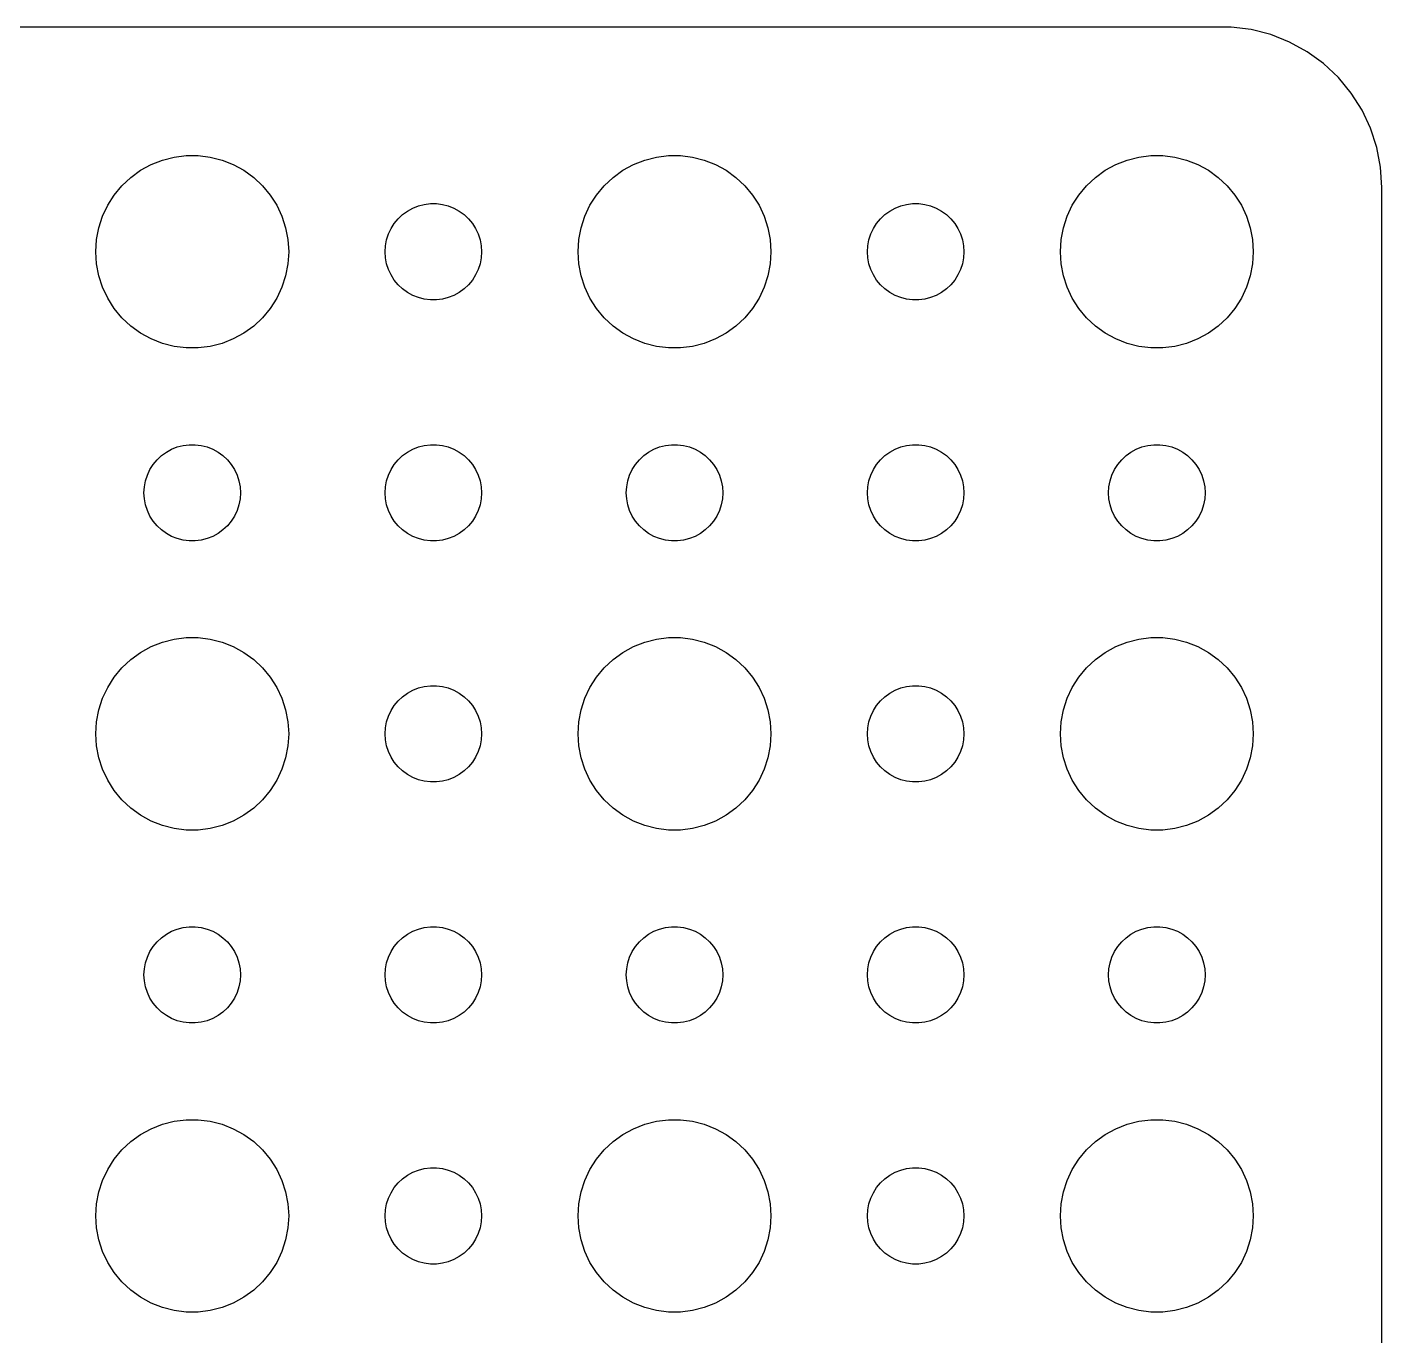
# Model space of a CAD drawing. Header units: metres. Extents: x -172 to 172, y -37 to 37.
# Drawn here: x 129.87 to 172, y -3.73 to 36.99 of the extents above; entities that cross this region are included whole.
import ezdxf

# ---------------------------------------------------------------- set-up
doc = ezdxf.new("R2010")
doc.units = ezdxf.units.M

msp = doc.modelspace()

# ---------------------------------------------------------------- linework, layer by layer
for p, q in [((167.314, 36.9901), (-167.314, 36.9901)), ((167.937, 36.9114), (167.314, 36.9901)), ((168.545, 36.7553), (167.937, 36.9114)), ((169.129, 36.5241), (168.545, 36.7553)), ((169.679, 36.2216), (169.129, 36.5241)), ((170.187, 35.8526), (169.679, 36.2216)), ((170.645, 35.4227), (170.187, 35.8526)), ((171.045, 34.9389), (170.645, 35.4227)), ((171.382, 34.4088), (171.045, 34.9389)), ((171.649, 33.8406), (171.382, 34.4088)), ((171.843, 33.2434), (171.649, 33.8406)), ((134.073, 32.8532), (134.438, 32.9469)), ((134.438, 32.9469), (134.812, 32.9941)), ((134.812, 32.9941), (135.188, 32.9941)), ((135.188, 32.9941), (135.562, 32.9469)), ((135.562, 32.9469), (135.927, 32.8532)), ((149.073, 32.8532), (149.438, 32.9469)), ((149.438, 32.9469), (149.812, 32.9941)), ((149.812, 32.9941), (150.188, 32.9941)), ((150.188, 32.9941), (150.562, 32.9469)), ((150.562, 32.9469), (150.927, 32.8532)), ((164.073, 32.8532), (164.438, 32.9469)), ((164.438, 32.9469), (164.812, 32.9941)), ((164.812, 32.9941), (165.188, 32.9941)), ((165.188, 32.9941), (165.562, 32.9469)), ((165.562, 32.9469), (165.927, 32.8532)), ((171.961, 32.6267), (171.843, 33.2434)), ((133.088, 32.3115), (133.393, 32.533)), ((133.393, 32.533), (133.723, 32.7145)), ((133.723, 32.7145), (134.073, 32.8532)), ((135.927, 32.8532), (136.277, 32.7145)), ((136.277, 32.7145), (136.607, 32.533)), ((136.607, 32.533), (136.912, 32.3115)), ((148.088, 32.3115), (148.393, 32.533)), ((148.393, 32.533), (148.723, 32.7145)), ((148.723, 32.7145), (149.073, 32.8532)), ((150.927, 32.8532), (151.277, 32.7145)), ((151.277, 32.7145), (151.607, 32.533)), ((151.607, 32.533), (151.912, 32.3115)), ((163.088, 32.3115), (163.393, 32.533)), ((163.393, 32.533), (163.723, 32.7145)), ((163.723, 32.7145), (164.073, 32.8532)), ((165.927, 32.8532), (166.277, 32.7145)), ((166.277, 32.7145), (166.607, 32.533)), ((166.607, 32.533), (166.912, 32.3115)), ((172, 32), (171.961, 32.6267)), ((132.573, 31.7634), (132.813, 32.0536)), ((132.813, 32.0536), (133.088, 32.3115)), ((136.912, 32.3115), (137.187, 32.0536)), ((137.187, 32.0536), (137.427, 31.7634)), ((147.573, 31.7634), (147.813, 32.0536)), ((147.813, 32.0536), (148.088, 32.3115)), ((151.912, 32.3115), (152.187, 32.0536)), ((152.187, 32.0536), (152.427, 31.7634)), ((162.573, 31.7634), (162.813, 32.0536)), ((162.813, 32.0536), (163.088, 32.3115)), ((166.912, 32.3115), (167.187, 32.0536)), ((167.187, 32.0536), (167.427, 31.7634)), ((132.371, 31.4453), (132.573, 31.7634)), ((137.427, 31.7634), (137.629, 31.4453)), ((147.371, 31.4453), (147.573, 31.7634)), ((152.427, 31.7634), (152.629, 31.4453)), ((162.371, 31.4453), (162.573, 31.7634)), ((167.427, 31.7634), (167.629, 31.4453)), ((172, -32), (172, 32)), ((132.211, 31.1044), (132.371, 31.4453)), ((137.629, 31.4453), (137.789, 31.1044)), ((141.544, 31.1558), (141.696, 31.2665)), ((141.696, 31.2665), (141.861, 31.3572)), ((141.861, 31.3572), (142.036, 31.4266)), ((142.036, 31.4266), (142.219, 31.4734)), ((142.219, 31.4734), (142.406, 31.497)), ((142.406, 31.497), (142.594, 31.497)), ((142.594, 31.497), (142.781, 31.4734)), ((142.781, 31.4734), (142.964, 31.4266)), ((142.964, 31.4266), (143.139, 31.3572)), ((143.139, 31.3572), (143.304, 31.2665)), ((143.304, 31.2665), (143.456, 31.1558)), ((147.211, 31.1044), (147.371, 31.4453)), ((152.629, 31.4453), (152.789, 31.1044)), ((156.544, 31.1558), (156.696, 31.2665)), ((156.696, 31.2665), (156.861, 31.3572)), ((156.861, 31.3572), (157.036, 31.4266)), ((157.036, 31.4266), (157.219, 31.4734)), ((157.219, 31.4734), (157.406, 31.497)), ((157.406, 31.497), (157.594, 31.497)), ((157.594, 31.497), (157.781, 31.4734)), ((157.781, 31.4734), (157.964, 31.4266)), ((157.964, 31.4266), (158.139, 31.3572)), ((158.139, 31.3572), (158.304, 31.2665)), ((158.304, 31.2665), (158.456, 31.1558)), ((162.211, 31.1044), (162.371, 31.4453)), ((167.629, 31.4453), (167.789, 31.1044)), ((132.094, 30.7461), (132.211, 31.1044)), ((137.789, 31.1044), (137.906, 30.7461)), ((141.186, 30.7226), (141.286, 30.8817)), ((141.286, 30.8817), (141.407, 31.0268)), ((141.407, 31.0268), (141.544, 31.1558)), ((143.456, 31.1558), (143.593, 31.0268)), ((143.593, 31.0268), (143.714, 30.8817)), ((143.714, 30.8817), (143.814, 30.7226)), ((147.094, 30.7461), (147.211, 31.1044)), ((152.789, 31.1044), (152.906, 30.7461)), ((156.186, 30.7226), (156.286, 30.8817)), ((156.286, 30.8817), (156.407, 31.0268)), ((156.407, 31.0268), (156.544, 31.1558)), ((158.456, 31.1558), (158.593, 31.0268)), ((158.593, 31.0268), (158.714, 30.8817)), ((158.714, 30.8817), (158.814, 30.7226)), ((162.094, 30.7461), (162.211, 31.1044)), ((167.789, 31.1044), (167.906, 30.7461)), ((132, 30), (132.024, 30.376)), ((132.024, 30.376), (132.094, 30.7461)), ((137.906, 30.7461), (137.976, 30.376)), ((137.976, 30.376), (138, 30)), ((141.012, 30.188), (141.047, 30.373)), ((141.047, 30.373), (141.105, 30.5522)), ((141.105, 30.5522), (141.186, 30.7226)), ((143.814, 30.7226), (143.895, 30.5522)), ((143.895, 30.5522), (143.953, 30.373)), ((143.953, 30.373), (143.988, 30.188)), ((147, 30), (147.024, 30.376)), ((147.024, 30.376), (147.094, 30.7461)), ((152.906, 30.7461), (152.976, 30.376)), ((152.976, 30.376), (153, 30)), ((156.012, 30.188), (156.047, 30.373)), ((156.047, 30.373), (156.105, 30.5522)), ((156.105, 30.5522), (156.186, 30.7226)), ((158.814, 30.7226), (158.895, 30.5522)), ((158.895, 30.5522), (158.953, 30.373)), ((158.953, 30.373), (158.988, 30.188)), ((162, 30), (162.024, 30.376)), ((162.024, 30.376), (162.094, 30.7461)), ((167.906, 30.7461), (167.976, 30.376)), ((167.976, 30.376), (168, 30)), ((132.024, 29.624), (132, 30)), ((138, 30), (137.976, 29.624)), ((141, 30), (141.012, 30.188)), ((141.012, 29.812), (141, 30)), ((143.988, 30.188), (144, 30)), ((144, 30), (143.988, 29.812)), ((147.024, 29.624), (147, 30)), ((153, 30), (152.976, 29.624)), ((156, 30), (156.012, 30.188)), ((156.012, 29.812), (156, 30)), ((158.988, 30.188), (159, 30)), ((159, 30), (158.988, 29.812)), ((162.024, 29.624), (162, 30)), ((168, 30), (167.976, 29.624)), ((132.094, 29.2539), (132.024, 29.624)), ((137.976, 29.624), (137.906, 29.2539)), ((141.047, 29.627), (141.012, 29.812)), ((141.105, 29.4478), (141.047, 29.627)), ((143.953, 29.627), (143.895, 29.4478)), ((143.988, 29.812), (143.953, 29.627)), ((147.094, 29.2539), (147.024, 29.624)), ((152.976, 29.624), (152.906, 29.2539)), ((156.047, 29.627), (156.012, 29.812)), ((156.105, 29.4478), (156.047, 29.627)), ((158.953, 29.627), (158.895, 29.4478)), ((158.988, 29.812), (158.953, 29.627)), ((162.094, 29.2539), (162.024, 29.624)), ((167.976, 29.624), (167.906, 29.2539)), ((132.211, 28.8956), (132.094, 29.2539)), ((137.906, 29.2539), (137.789, 28.8956)), ((141.186, 29.2774), (141.105, 29.4478)), ((141.286, 29.1183), (141.186, 29.2774)), ((141.407, 28.9732), (141.286, 29.1183)), ((143.714, 29.1183), (143.593, 28.9732)), ((143.814, 29.2774), (143.714, 29.1183)), ((143.895, 29.4478), (143.814, 29.2774)), ((147.211, 28.8956), (147.094, 29.2539)), ((152.906, 29.2539), (152.789, 28.8956)), ((156.186, 29.2774), (156.105, 29.4478)), ((156.286, 29.1183), (156.186, 29.2774)), ((156.407, 28.9732), (156.286, 29.1183)), ((158.714, 29.1183), (158.593, 28.9732)), ((158.814, 29.2774), (158.714, 29.1183)), ((158.895, 29.4478), (158.814, 29.2774)), ((162.211, 28.8956), (162.094, 29.2539)), ((167.906, 29.2539), (167.789, 28.8956)), ((132.371, 28.5547), (132.211, 28.8956)), ((137.789, 28.8956), (137.629, 28.5547)), ((141.544, 28.8442), (141.407, 28.9732)), ((141.696, 28.7335), (141.544, 28.8442)), ((141.861, 28.6427), (141.696, 28.7335)), ((143.304, 28.7335), (143.139, 28.6427)), ((143.456, 28.8442), (143.304, 28.7335)), ((143.593, 28.9732), (143.456, 28.8442)), ((147.371, 28.5547), (147.211, 28.8956)), ((152.789, 28.8956), (152.629, 28.5547)), ((156.544, 28.8442), (156.407, 28.9732)), ((156.696, 28.7335), (156.544, 28.8442)), ((156.861, 28.6427), (156.696, 28.7335)), ((158.304, 28.7335), (158.139, 28.6427)), ((158.456, 28.8442), (158.304, 28.7335)), ((158.593, 28.9732), (158.456, 28.8442)), ((162.371, 28.5547), (162.211, 28.8956)), ((167.789, 28.8956), (167.629, 28.5547)), ((132.573, 28.2366), (132.371, 28.5547)), ((132.813, 27.9464), (132.573, 28.2366)), ((137.427, 28.2366), (137.187, 27.9464)), ((137.629, 28.5547), (137.427, 28.2366)), ((142.036, 28.5734), (141.861, 28.6427)), ((142.219, 28.5266), (142.036, 28.5734)), ((142.406, 28.503), (142.219, 28.5266)), ((142.594, 28.503), (142.406, 28.503)), ((142.781, 28.5266), (142.594, 28.503)), ((142.964, 28.5734), (142.781, 28.5266)), ((143.139, 28.6427), (142.964, 28.5734)), ((147.573, 28.2366), (147.371, 28.5547)), ((147.813, 27.9464), (147.573, 28.2366)), ((152.427, 28.2366), (152.187, 27.9464)), ((152.629, 28.5547), (152.427, 28.2366)), ((157.036, 28.5734), (156.861, 28.6427)), ((157.219, 28.5266), (157.036, 28.5734)), ((157.406, 28.503), (157.219, 28.5266)), ((157.594, 28.503), (157.406, 28.503)), ((157.781, 28.5266), (157.594, 28.503)), ((157.964, 28.5734), (157.781, 28.5266)), ((158.139, 28.6427), (157.964, 28.5734)), ((162.573, 28.2366), (162.371, 28.5547)), ((162.813, 27.9464), (162.573, 28.2366)), ((167.427, 28.2366), (167.187, 27.9464)), ((167.629, 28.5547), (167.427, 28.2366)), ((133.088, 27.6884), (132.813, 27.9464)), ((137.187, 27.9464), (136.912, 27.6884)), ((148.088, 27.6884), (147.813, 27.9464)), ((152.187, 27.9464), (151.912, 27.6884)), ((163.088, 27.6884), (162.813, 27.9464)), ((167.187, 27.9464), (166.912, 27.6884)), ((133.393, 27.467), (133.088, 27.6884)), ((133.723, 27.2855), (133.393, 27.467)), ((136.607, 27.467), (136.277, 27.2855)), ((136.912, 27.6884), (136.607, 27.467)), ((148.393, 27.467), (148.088, 27.6884)), ((148.723, 27.2855), (148.393, 27.467)), ((151.607, 27.467), (151.277, 27.2855)), ((151.912, 27.6884), (151.607, 27.467)), ((163.393, 27.467), (163.088, 27.6884)), ((163.723, 27.2855), (163.393, 27.467)), ((166.607, 27.467), (166.277, 27.2855)), ((166.912, 27.6884), (166.607, 27.467)), ((134.073, 27.1468), (133.723, 27.2855)), ((134.438, 27.0531), (134.073, 27.1468)), ((134.812, 27.0059), (134.438, 27.0531)), ((135.188, 27.0059), (134.812, 27.0059)), ((135.562, 27.0531), (135.188, 27.0059)), ((135.927, 27.1468), (135.562, 27.0531)), ((136.277, 27.2855), (135.927, 27.1468)), ((149.073, 27.1468), (148.723, 27.2855)), ((149.438, 27.0531), (149.073, 27.1468)), ((149.812, 27.0059), (149.438, 27.0531)), ((150.188, 27.0059), (149.812, 27.0059)), ((150.562, 27.0531), (150.188, 27.0059)), ((150.927, 27.1468), (150.562, 27.0531)), ((151.277, 27.2855), (150.927, 27.1468)), ((164.073, 27.1468), (163.723, 27.2855)), ((164.438, 27.0531), (164.073, 27.1468)), ((164.812, 27.0059), (164.438, 27.0531)), ((165.188, 27.0059), (164.812, 27.0059)), ((165.562, 27.0531), (165.188, 27.0059)), ((165.927, 27.1468), (165.562, 27.0531)), ((166.277, 27.2855), (165.927, 27.1468)), ((133.907, 23.5268), (134.044, 23.6558)), ((134.044, 23.6558), (134.196, 23.7665)), ((134.196, 23.7665), (134.361, 23.8572)), ((134.361, 23.8572), (134.536, 23.9266)), ((134.536, 23.9266), (134.719, 23.9734)), ((134.719, 23.9734), (134.906, 23.997)), ((134.906, 23.997), (135.094, 23.997)), ((135.094, 23.997), (135.281, 23.9734)), ((135.281, 23.9734), (135.464, 23.9266)), ((135.464, 23.9266), (135.639, 23.8572)), ((135.639, 23.8572), (135.804, 23.7665)), ((135.804, 23.7665), (135.956, 23.6558)), ((135.956, 23.6558), (136.093, 23.5268)), ((141.407, 23.5268), (141.544, 23.6558)), ((141.544, 23.6558), (141.696, 23.7665)), ((141.696, 23.7665), (141.861, 23.8572)), ((141.861, 23.8572), (142.036, 23.9266)), ((142.036, 23.9266), (142.219, 23.9734)), ((142.219, 23.9734), (142.406, 23.997)), ((142.406, 23.997), (142.594, 23.997)), ((142.594, 23.997), (142.781, 23.9734)), ((142.781, 23.9734), (142.964, 23.9266)), ((142.964, 23.9266), (143.139, 23.8572)), ((143.139, 23.8572), (143.304, 23.7665)), ((143.304, 23.7665), (143.456, 23.6558)), ((143.456, 23.6558), (143.593, 23.5268)), ((148.907, 23.5268), (149.044, 23.6558)), ((149.044, 23.6558), (149.196, 23.7665)), ((149.196, 23.7665), (149.361, 23.8572)), ((149.361, 23.8572), (149.536, 23.9266)), ((149.536, 23.9266), (149.719, 23.9734)), ((149.719, 23.9734), (149.906, 23.997)), ((149.906, 23.997), (150.094, 23.997)), ((150.094, 23.997), (150.281, 23.9734)), ((150.281, 23.9734), (150.464, 23.9266)), ((150.464, 23.9266), (150.639, 23.8572)), ((150.639, 23.8572), (150.804, 23.7665)), ((150.804, 23.7665), (150.956, 23.6558)), ((150.956, 23.6558), (151.093, 23.5268)), ((156.407, 23.5268), (156.544, 23.6558)), ((156.544, 23.6558), (156.696, 23.7665)), ((156.696, 23.7665), (156.861, 23.8572)), ((156.861, 23.8572), (157.036, 23.9266)), ((157.036, 23.9266), (157.219, 23.9734)), ((157.219, 23.9734), (157.406, 23.997)), ((157.406, 23.997), (157.594, 23.997)), ((157.594, 23.997), (157.781, 23.9734)), ((157.781, 23.9734), (157.964, 23.9266)), ((157.964, 23.9266), (158.139, 23.8572)), ((158.139, 23.8572), (158.304, 23.7665)), ((158.304, 23.7665), (158.456, 23.6558)), ((158.456, 23.6558), (158.593, 23.5268)), ((163.907, 23.5268), (164.044, 23.6558)), ((164.044, 23.6558), (164.196, 23.7665)), ((164.196, 23.7665), (164.361, 23.8572)), ((164.361, 23.8572), (164.536, 23.9266)), ((164.536, 23.9266), (164.719, 23.9734)), ((164.719, 23.9734), (164.906, 23.997)), ((164.906, 23.997), (165.094, 23.997)), ((165.094, 23.997), (165.281, 23.9734)), ((165.281, 23.9734), (165.464, 23.9266)), ((165.464, 23.9266), (165.639, 23.8572)), ((165.639, 23.8572), (165.804, 23.7665)), ((165.804, 23.7665), (165.956, 23.6558)), ((165.956, 23.6558), (166.093, 23.5268)), ((133.605, 23.0522), (133.686, 23.2226)), ((133.686, 23.2226), (133.786, 23.3817)), ((133.786, 23.3817), (133.907, 23.5268)), ((136.093, 23.5268), (136.214, 23.3817)), ((136.214, 23.3817), (136.314, 23.2226)), ((136.314, 23.2226), (136.395, 23.0522)), ((141.105, 23.0522), (141.186, 23.2226)), ((141.186, 23.2226), (141.286, 23.3817)), ((141.286, 23.3817), (141.407, 23.5268)), ((143.593, 23.5268), (143.714, 23.3817)), ((143.714, 23.3817), (143.814, 23.2226)), ((143.814, 23.2226), (143.895, 23.0522)), ((148.605, 23.0522), (148.686, 23.2226)), ((148.686, 23.2226), (148.786, 23.3817)), ((148.786, 23.3817), (148.907, 23.5268)), ((151.093, 23.5268), (151.214, 23.3817)), ((151.214, 23.3817), (151.314, 23.2226)), ((151.314, 23.2226), (151.395, 23.0522)), ((156.105, 23.0522), (156.186, 23.2226)), ((156.186, 23.2226), (156.286, 23.3817)), ((156.286, 23.3817), (156.407, 23.5268)), ((158.593, 23.5268), (158.714, 23.3817)), ((158.714, 23.3817), (158.814, 23.2226)), ((158.814, 23.2226), (158.895, 23.0522)), ((163.605, 23.0522), (163.686, 23.2226)), ((163.686, 23.2226), (163.786, 23.3817)), ((163.786, 23.3817), (163.907, 23.5268)), ((166.093, 23.5268), (166.214, 23.3817)), ((166.214, 23.3817), (166.314, 23.2226)), ((166.314, 23.2226), (166.395, 23.0522)), ((133.512, 22.688), (133.547, 22.873)), ((133.547, 22.873), (133.605, 23.0522)), ((136.395, 23.0522), (136.453, 22.873)), ((136.453, 22.873), (136.488, 22.688)), ((141.012, 22.688), (141.047, 22.873)), ((141.047, 22.873), (141.105, 23.0522)), ((143.895, 23.0522), (143.953, 22.873)), ((143.953, 22.873), (143.988, 22.688)), ((148.512, 22.688), (148.547, 22.873)), ((148.547, 22.873), (148.605, 23.0522)), ((151.395, 23.0522), (151.453, 22.873)), ((151.453, 22.873), (151.488, 22.688)), ((156.012, 22.688), (156.047, 22.873)), ((156.047, 22.873), (156.105, 23.0522)), ((158.895, 23.0522), (158.953, 22.873)), ((158.953, 22.873), (158.988, 22.688)), ((163.512, 22.688), (163.547, 22.873)), ((163.547, 22.873), (163.605, 23.0522)), ((166.395, 23.0522), (166.453, 22.873)), ((166.453, 22.873), (166.488, 22.688)), ((133.5, 22.5), (133.512, 22.688)), ((133.512, 22.312), (133.5, 22.5)), ((136.488, 22.688), (136.5, 22.5)), ((136.5, 22.5), (136.488, 22.312)), ((141, 22.5), (141.012, 22.688)), ((141.012, 22.312), (141, 22.5)), ((143.988, 22.688), (144, 22.5)), ((144, 22.5), (143.988, 22.312)), ((148.5, 22.5), (148.512, 22.688)), ((148.512, 22.312), (148.5, 22.5)), ((151.488, 22.688), (151.5, 22.5)), ((151.5, 22.5), (151.488, 22.312)), ((156, 22.5), (156.012, 22.688)), ((156.012, 22.312), (156, 22.5)), ((158.988, 22.688), (159, 22.5)), ((159, 22.5), (158.988, 22.312)), ((163.5, 22.5), (163.512, 22.688)), ((163.512, 22.312), (163.5, 22.5)), ((166.488, 22.688), (166.5, 22.5)), ((166.5, 22.5), (166.488, 22.312)), ((133.547, 22.127), (133.512, 22.312)), ((133.605, 21.9478), (133.547, 22.127)), ((133.686, 21.7774), (133.605, 21.9478)), ((136.395, 21.9478), (136.314, 21.7774)), ((136.453, 22.127), (136.395, 21.9478)), ((136.488, 22.312), (136.453, 22.127)), ((141.047, 22.127), (141.012, 22.312)), ((141.105, 21.9478), (141.047, 22.127)), ((141.186, 21.7774), (141.105, 21.9478)), ((143.895, 21.9478), (143.814, 21.7774)), ((143.953, 22.127), (143.895, 21.9478)), ((143.988, 22.312), (143.953, 22.127)), ((148.547, 22.127), (148.512, 22.312)), ((148.605, 21.9478), (148.547, 22.127)), ((148.686, 21.7774), (148.605, 21.9478)), ((151.395, 21.9478), (151.314, 21.7774)), ((151.453, 22.127), (151.395, 21.9478)), ((151.488, 22.312), (151.453, 22.127)), ((156.047, 22.127), (156.012, 22.312)), ((156.105, 21.9478), (156.047, 22.127)), ((156.186, 21.7774), (156.105, 21.9478)), ((158.895, 21.9478), (158.814, 21.7774)), ((158.953, 22.127), (158.895, 21.9478)), ((158.988, 22.312), (158.953, 22.127)), ((163.547, 22.127), (163.512, 22.312)), ((163.605, 21.9478), (163.547, 22.127)), ((163.686, 21.7774), (163.605, 21.9478)), ((166.395, 21.9478), (166.314, 21.7774)), ((166.453, 22.127), (166.395, 21.9478)), ((166.488, 22.312), (166.453, 22.127)), ((133.786, 21.6183), (133.686, 21.7774)), ((133.907, 21.4732), (133.786, 21.6183)), ((136.214, 21.6183), (136.093, 21.4732)), ((136.314, 21.7774), (136.214, 21.6183)), ((141.286, 21.6183), (141.186, 21.7774)), ((141.407, 21.4732), (141.286, 21.6183)), ((143.714, 21.6183), (143.593, 21.4732)), ((143.814, 21.7774), (143.714, 21.6183)), ((148.786, 21.6183), (148.686, 21.7774)), ((148.907, 21.4732), (148.786, 21.6183)), ((151.214, 21.6183), (151.093, 21.4732)), ((151.314, 21.7774), (151.214, 21.6183)), ((156.286, 21.6183), (156.186, 21.7774)), ((156.407, 21.4732), (156.286, 21.6183)), ((158.714, 21.6183), (158.593, 21.4732)), ((158.814, 21.7774), (158.714, 21.6183)), ((163.786, 21.6183), (163.686, 21.7774)), ((163.907, 21.4732), (163.786, 21.6183)), ((166.214, 21.6183), (166.093, 21.4732)), ((166.314, 21.7774), (166.214, 21.6183)), ((134.044, 21.3442), (133.907, 21.4732)), ((134.196, 21.2335), (134.044, 21.3442)), ((134.361, 21.1427), (134.196, 21.2335)), ((134.536, 21.0734), (134.361, 21.1427)), ((134.719, 21.0266), (134.536, 21.0734)), ((135.464, 21.0734), (135.281, 21.0266)), ((135.639, 21.1427), (135.464, 21.0734)), ((135.804, 21.2335), (135.639, 21.1427)), ((135.956, 21.3442), (135.804, 21.2335)), ((136.093, 21.4732), (135.956, 21.3442)), ((141.544, 21.3442), (141.407, 21.4732)), ((141.696, 21.2335), (141.544, 21.3442)), ((141.861, 21.1427), (141.696, 21.2335)), ((142.036, 21.0734), (141.861, 21.1427)), ((142.219, 21.0266), (142.036, 21.0734)), ((142.964, 21.0734), (142.781, 21.0266)), ((143.139, 21.1427), (142.964, 21.0734)), ((143.304, 21.2335), (143.139, 21.1427)), ((143.456, 21.3442), (143.304, 21.2335)), ((143.593, 21.4732), (143.456, 21.3442)), ((149.044, 21.3442), (148.907, 21.4732)), ((149.196, 21.2335), (149.044, 21.3442)), ((149.361, 21.1427), (149.196, 21.2335)), ((149.536, 21.0734), (149.361, 21.1427)), ((149.719, 21.0266), (149.536, 21.0734)), ((150.464, 21.0734), (150.281, 21.0266)), ((150.639, 21.1427), (150.464, 21.0734)), ((150.804, 21.2335), (150.639, 21.1427)), ((150.956, 21.3442), (150.804, 21.2335)), ((151.093, 21.4732), (150.956, 21.3442)), ((156.544, 21.3442), (156.407, 21.4732)), ((156.696, 21.2335), (156.544, 21.3442)), ((156.861, 21.1427), (156.696, 21.2335)), ((157.036, 21.0734), (156.861, 21.1427)), ((157.219, 21.0266), (157.036, 21.0734)), ((157.964, 21.0734), (157.781, 21.0266)), ((158.139, 21.1427), (157.964, 21.0734)), ((158.304, 21.2335), (158.139, 21.1427)), ((158.456, 21.3442), (158.304, 21.2335)), ((158.593, 21.4732), (158.456, 21.3442)), ((164.044, 21.3442), (163.907, 21.4732)), ((164.196, 21.2335), (164.044, 21.3442)), ((164.361, 21.1427), (164.196, 21.2335)), ((164.536, 21.0734), (164.361, 21.1427)), ((164.719, 21.0266), (164.536, 21.0734)), ((165.464, 21.0734), (165.281, 21.0266)), ((165.639, 21.1427), (165.464, 21.0734)), ((165.804, 21.2335), (165.639, 21.1427)), ((165.956, 21.3442), (165.804, 21.2335)), ((166.093, 21.4732), (165.956, 21.3442)), ((134.906, 21.003), (134.719, 21.0266)), ((135.094, 21.003), (134.906, 21.003)), ((135.281, 21.0266), (135.094, 21.003)), ((142.406, 21.003), (142.219, 21.0266)), ((142.594, 21.003), (142.406, 21.003)), ((142.781, 21.0266), (142.594, 21.003)), ((149.906, 21.003), (149.719, 21.0266)), ((150.094, 21.003), (149.906, 21.003)), ((150.281, 21.0266), (150.094, 21.003)), ((157.406, 21.003), (157.219, 21.0266)), ((157.594, 21.003), (157.406, 21.003)), ((157.781, 21.0266), (157.594, 21.003)), ((164.906, 21.003), (164.719, 21.0266)), ((165.094, 21.003), (164.906, 21.003)), ((165.281, 21.0266), (165.094, 21.003)), ((133.393, 17.533), (133.723, 17.7145)), ((133.723, 17.7145), (134.073, 17.8532)), ((134.073, 17.8532), (134.438, 17.9469)), ((134.438, 17.9469), (134.812, 17.9941)), ((134.812, 17.9941), (135.188, 17.9941)), ((135.188, 17.9941), (135.562, 17.9469)), ((135.562, 17.9469), (135.927, 17.8532)), ((135.927, 17.8532), (136.277, 17.7145)), ((136.277, 17.7145), (136.607, 17.533)), ((148.393, 17.533), (148.723, 17.7145)), ((148.723, 17.7145), (149.073, 17.8532)), ((149.073, 17.8532), (149.438, 17.9469)), ((149.438, 17.9469), (149.812, 17.9941)), ((149.812, 17.9941), (150.188, 17.9941)), ((150.188, 17.9941), (150.562, 17.9469)), ((150.562, 17.9469), (150.927, 17.8532)), ((150.927, 17.8532), (151.277, 17.7145)), ((151.277, 17.7145), (151.607, 17.533)), ((163.393, 17.533), (163.723, 17.7145)), ((163.723, 17.7145), (164.073, 17.8532)), ((164.073, 17.8532), (164.438, 17.9469)), ((164.438, 17.9469), (164.812, 17.9941)), ((164.812, 17.9941), (165.188, 17.9941)), ((165.188, 17.9941), (165.562, 17.9469)), ((165.562, 17.9469), (165.927, 17.8532)), ((165.927, 17.8532), (166.277, 17.7145)), ((166.277, 17.7145), (166.607, 17.533)), ((132.813, 17.0536), (133.088, 17.3115)), ((133.088, 17.3115), (133.393, 17.533)), ((136.607, 17.533), (136.912, 17.3115)), ((136.912, 17.3115), (137.187, 17.0536)), ((147.813, 17.0536), (148.088, 17.3115)), ((148.088, 17.3115), (148.393, 17.533)), ((151.607, 17.533), (151.912, 17.3115)), ((151.912, 17.3115), (152.187, 17.0536)), ((162.813, 17.0536), (163.088, 17.3115)), ((163.088, 17.3115), (163.393, 17.533)), ((166.607, 17.533), (166.912, 17.3115)), ((166.912, 17.3115), (167.187, 17.0536)), ((132.573, 16.7634), (132.813, 17.0536)), ((137.187, 17.0536), (137.427, 16.7634)), ((147.573, 16.7634), (147.813, 17.0536)), ((152.187, 17.0536), (152.427, 16.7634)), ((162.573, 16.7634), (162.813, 17.0536)), ((167.187, 17.0536), (167.427, 16.7634)), ((132.211, 16.1044), (132.371, 16.4453)), ((132.371, 16.4453), (132.573, 16.7634)), ((137.427, 16.7634), (137.629, 16.4453)), ((137.629, 16.4453), (137.789, 16.1044)), ((142.036, 16.4266), (142.219, 16.4734)), ((142.219, 16.4734), (142.406, 16.497)), ((142.406, 16.497), (142.594, 16.497)), ((142.594, 16.497), (142.781, 16.4734)), ((142.781, 16.4734), (142.964, 16.4266)), ((147.211, 16.1044), (147.371, 16.4453)), ((147.371, 16.4453), (147.573, 16.7634)), ((152.427, 16.7634), (152.629, 16.4453)), ((152.629, 16.4453), (152.789, 16.1044)), ((157.036, 16.4266), (157.219, 16.4734)), ((157.219, 16.4734), (157.406, 16.497)), ((157.406, 16.497), (157.594, 16.497)), ((157.594, 16.497), (157.781, 16.4734)), ((157.781, 16.4734), (157.964, 16.4266)), ((162.211, 16.1044), (162.371, 16.4453)), ((162.371, 16.4453), (162.573, 16.7634)), ((167.427, 16.7634), (167.629, 16.4453)), ((167.629, 16.4453), (167.789, 16.1044)), ((132.094, 15.7461), (132.211, 16.1044)), ((137.789, 16.1044), (137.906, 15.7461)), ((141.286, 15.8817), (141.407, 16.0268)), ((141.407, 16.0268), (141.544, 16.1558)), ((141.544, 16.1558), (141.696, 16.2665)), ((141.696, 16.2665), (141.861, 16.3572)), ((141.861, 16.3572), (142.036, 16.4266)), ((142.964, 16.4266), (143.139, 16.3572)), ((143.139, 16.3572), (143.304, 16.2665)), ((143.304, 16.2665), (143.456, 16.1558)), ((143.456, 16.1558), (143.593, 16.0268)), ((143.593, 16.0268), (143.714, 15.8817)), ((147.094, 15.7461), (147.211, 16.1044)), ((152.789, 16.1044), (152.906, 15.7461)), ((156.286, 15.8817), (156.407, 16.0268)), ((156.407, 16.0268), (156.544, 16.1558)), ((156.544, 16.1558), (156.696, 16.2665)), ((156.696, 16.2665), (156.861, 16.3572)), ((156.861, 16.3572), (157.036, 16.4266)), ((157.964, 16.4266), (158.139, 16.3572)), ((158.139, 16.3572), (158.304, 16.2665)), ((158.304, 16.2665), (158.456, 16.1558)), ((158.456, 16.1558), (158.593, 16.0268)), ((158.593, 16.0268), (158.714, 15.8817)), ((162.094, 15.7461), (162.211, 16.1044)), ((167.789, 16.1044), (167.906, 15.7461)), ((132.024, 15.376), (132.094, 15.7461)), ((137.906, 15.7461), (137.976, 15.376)), ((141.105, 15.5522), (141.186, 15.7226)), ((141.186, 15.7226), (141.286, 15.8817)), ((143.714, 15.8817), (143.814, 15.7226)), ((143.814, 15.7226), (143.895, 15.5522)), ((147.024, 15.376), (147.094, 15.7461)), ((152.906, 15.7461), (152.976, 15.376)), ((156.105, 15.5522), (156.186, 15.7226)), ((156.186, 15.7226), (156.286, 15.8817)), ((158.714, 15.8817), (158.814, 15.7226)), ((158.814, 15.7226), (158.895, 15.5522)), ((162.024, 15.376), (162.094, 15.7461)), ((167.906, 15.7461), (167.976, 15.376)), ((132, 15), (132.024, 15.376)), ((137.976, 15.376), (138, 15)), ((141, 15), (141.012, 15.188)), ((141.012, 15.188), (141.047, 15.373)), ((141.047, 15.373), (141.105, 15.5522)), ((143.895, 15.5522), (143.953, 15.373)), ((143.953, 15.373), (143.988, 15.188)), ((143.988, 15.188), (144, 15)), ((147, 15), (147.024, 15.376)), ((152.976, 15.376), (153, 15)), ((156, 15), (156.012, 15.188)), ((156.012, 15.188), (156.047, 15.373)), ((156.047, 15.373), (156.105, 15.5522)), ((158.895, 15.5522), (158.953, 15.373)), ((158.953, 15.373), (158.988, 15.188)), ((158.988, 15.188), (159, 15)), ((162, 15), (162.024, 15.376)), ((167.976, 15.376), (168, 15)), ((132.024, 14.624), (132, 15)), ((138, 15), (137.976, 14.624)), ((141.012, 14.812), (141, 15)), ((141.047, 14.627), (141.012, 14.812)), ((143.988, 14.812), (143.953, 14.627)), ((144, 15), (143.988, 14.812)), ((147.024, 14.624), (147, 15)), ((153, 15), (152.976, 14.624)), ((156.012, 14.812), (156, 15)), ((156.047, 14.627), (156.012, 14.812)), ((158.988, 14.812), (158.953, 14.627)), ((159, 15), (158.988, 14.812)), ((162.024, 14.624), (162, 15)), ((168, 15), (167.976, 14.624)), ((132.094, 14.2539), (132.024, 14.624)), ((137.976, 14.624), (137.906, 14.2539)), ((141.105, 14.4478), (141.047, 14.627)), ((141.186, 14.2774), (141.105, 14.4478)), ((143.895, 14.4478), (143.814, 14.2774)), ((143.953, 14.627), (143.895, 14.4478)), ((147.094, 14.2539), (147.024, 14.624)), ((152.976, 14.624), (152.906, 14.2539)), ((156.105, 14.4478), (156.047, 14.627)), ((156.186, 14.2774), (156.105, 14.4478)), ((158.895, 14.4478), (158.814, 14.2774)), ((158.953, 14.627), (158.895, 14.4478)), ((162.094, 14.2539), (162.024, 14.624)), ((167.976, 14.624), (167.906, 14.2539)), ((132.211, 13.8956), (132.094, 14.2539)), ((137.906, 14.2539), (137.789, 13.8956)), ((141.286, 14.1183), (141.186, 14.2774)), ((141.407, 13.9732), (141.286, 14.1183)), ((141.544, 13.8442), (141.407, 13.9732)), ((143.593, 13.9732), (143.456, 13.8442)), ((143.714, 14.1183), (143.593, 13.9732)), ((143.814, 14.2774), (143.714, 14.1183)), ((147.211, 13.8956), (147.094, 14.2539)), ((152.906, 14.2539), (152.789, 13.8956)), ((156.286, 14.1183), (156.186, 14.2774)), ((156.407, 13.9732), (156.286, 14.1183)), ((156.544, 13.8442), (156.407, 13.9732)), ((158.593, 13.9732), (158.456, 13.8442)), ((158.714, 14.1183), (158.593, 13.9732)), ((158.814, 14.2774), (158.714, 14.1183)), ((162.211, 13.8956), (162.094, 14.2539)), ((167.906, 14.2539), (167.789, 13.8956)), ((132.371, 13.5547), (132.211, 13.8956)), ((132.573, 13.2366), (132.371, 13.5547)), ((137.629, 13.5547), (137.427, 13.2366)), ((137.789, 13.8956), (137.629, 13.5547)), ((141.696, 13.7335), (141.544, 13.8442)), ((141.861, 13.6427), (141.696, 13.7335)), ((142.036, 13.5734), (141.861, 13.6427)), ((142.219, 13.5266), (142.036, 13.5734)), ((142.406, 13.5029), (142.219, 13.5266)), ((142.594, 13.5029), (142.406, 13.5029)), ((142.781, 13.5266), (142.594, 13.5029)), ((142.964, 13.5734), (142.781, 13.5266)), ((143.139, 13.6427), (142.964, 13.5734)), ((143.304, 13.7335), (143.139, 13.6427)), ((143.456, 13.8442), (143.304, 13.7335)), ((147.371, 13.5547), (147.211, 13.8956)), ((147.573, 13.2366), (147.371, 13.5547)), ((152.629, 13.5547), (152.427, 13.2366)), ((152.789, 13.8956), (152.629, 13.5547)), ((156.696, 13.7335), (156.544, 13.8442)), ((156.861, 13.6427), (156.696, 13.7335)), ((157.036, 13.5734), (156.861, 13.6427)), ((157.219, 13.5266), (157.036, 13.5734)), ((157.406, 13.5029), (157.219, 13.5266)), ((157.594, 13.5029), (157.406, 13.5029)), ((157.781, 13.5266), (157.594, 13.5029)), ((157.964, 13.5734), (157.781, 13.5266)), ((158.139, 13.6427), (157.964, 13.5734)), ((158.304, 13.7335), (158.139, 13.6427)), ((158.456, 13.8442), (158.304, 13.7335)), ((162.371, 13.5547), (162.211, 13.8956)), ((162.573, 13.2366), (162.371, 13.5547)), ((167.629, 13.5547), (167.427, 13.2366)), ((167.789, 13.8956), (167.629, 13.5547)), ((132.813, 12.9464), (132.573, 13.2366)), ((137.427, 13.2366), (137.187, 12.9464)), ((147.813, 12.9464), (147.573, 13.2366)), ((152.427, 13.2366), (152.187, 12.9464)), ((162.813, 12.9464), (162.573, 13.2366)), ((167.427, 13.2366), (167.187, 12.9464)), ((133.088, 12.6884), (132.813, 12.9464)), ((133.393, 12.467), (133.088, 12.6884)), ((136.912, 12.6884), (136.607, 12.467)), ((137.187, 12.9464), (136.912, 12.6884)), ((148.088, 12.6884), (147.813, 12.9464)), ((148.393, 12.467), (148.088, 12.6884)), ((151.912, 12.6884), (151.607, 12.467)), ((152.187, 12.9464), (151.912, 12.6884)), ((163.088, 12.6884), (162.813, 12.9464)), ((163.393, 12.467), (163.088, 12.6884)), ((166.912, 12.6884), (166.607, 12.467)), ((167.187, 12.9464), (166.912, 12.6884)), ((133.723, 12.2855), (133.393, 12.467)), ((134.073, 12.1468), (133.723, 12.2855)), ((136.277, 12.2855), (135.927, 12.1468)), ((136.607, 12.467), (136.277, 12.2855)), ((148.723, 12.2855), (148.393, 12.467)), ((149.073, 12.1468), (148.723, 12.2855)), ((151.277, 12.2855), (150.927, 12.1468)), ((151.607, 12.467), (151.277, 12.2855)), ((163.723, 12.2855), (163.393, 12.467)), ((164.073, 12.1468), (163.723, 12.2855)), ((166.277, 12.2855), (165.927, 12.1468)), ((166.607, 12.467), (166.277, 12.2855)), ((134.438, 12.0531), (134.073, 12.1468)), ((134.812, 12.0059), (134.438, 12.0531)), ((135.188, 12.0059), (134.812, 12.0059)), ((135.562, 12.0531), (135.188, 12.0059)), ((135.927, 12.1468), (135.562, 12.0531)), ((149.438, 12.0531), (149.073, 12.1468)), ((149.812, 12.0059), (149.438, 12.0531)), ((150.188, 12.0059), (149.812, 12.0059)), ((150.562, 12.0531), (150.188, 12.0059)), ((150.927, 12.1468), (150.562, 12.0531)), ((164.438, 12.0531), (164.073, 12.1468)), ((164.812, 12.0059), (164.438, 12.0531)), ((165.188, 12.0059), (164.812, 12.0059)), ((165.562, 12.0531), (165.188, 12.0059)), ((165.927, 12.1468), (165.562, 12.0531)), ((134.196, 8.76648), (134.361, 8.85724)), ((134.361, 8.85724), (134.536, 8.92657)), ((134.536, 8.92657), (134.719, 8.97342)), ((134.719, 8.97342), (134.906, 8.99704)), ((134.906, 8.99704), (135.094, 8.99704)), ((135.094, 8.99704), (135.281, 8.97342)), ((135.281, 8.97342), (135.464, 8.92657)), ((135.464, 8.92657), (135.639, 8.85724)), ((135.639, 8.85724), (135.804, 8.76648)), ((141.696, 8.76648), (141.861, 8.85724)), ((141.861, 8.85724), (142.036, 8.92657)), ((142.036, 8.92657), (142.219, 8.97342)), ((142.219, 8.97342), (142.406, 8.99704)), ((142.406, 8.99704), (142.594, 8.99704)), ((142.594, 8.99704), (142.781, 8.97342)), ((142.781, 8.97342), (142.964, 8.92657)), ((142.964, 8.92657), (143.139, 8.85724)), ((143.139, 8.85724), (143.304, 8.76648)), ((149.196, 8.76648), (149.361, 8.85724)), ((149.361, 8.85724), (149.536, 8.92657)), ((149.536, 8.92657), (149.719, 8.97342)), ((149.719, 8.97342), (149.906, 8.99704)), ((149.906, 8.99704), (150.094, 8.99704)), ((150.094, 8.99704), (150.281, 8.97342)), ((150.281, 8.97342), (150.464, 8.92657)), ((150.464, 8.92657), (150.639, 8.85724)), ((150.639, 8.85724), (150.804, 8.76648)), ((156.696, 8.76648), (156.861, 8.85724)), ((156.861, 8.85724), (157.036, 8.92657)), ((157.036, 8.92657), (157.219, 8.97342)), ((157.219, 8.97342), (157.406, 8.99704)), ((157.406, 8.99704), (157.594, 8.99704)), ((157.594, 8.99704), (157.781, 8.97342)), ((157.781, 8.97342), (157.964, 8.92657)), ((157.964, 8.92657), (158.139, 8.85724)), ((158.139, 8.85724), (158.304, 8.76648)), ((164.196, 8.76648), (164.361, 8.85724)), ((164.361, 8.85724), (164.536, 8.92657)), ((164.536, 8.92657), (164.719, 8.97342)), ((164.719, 8.97342), (164.906, 8.99704)), ((164.906, 8.99704), (165.094, 8.99704)), ((165.094, 8.99704), (165.281, 8.97342)), ((165.281, 8.97342), (165.464, 8.92657)), ((165.464, 8.92657), (165.639, 8.85724)), ((165.639, 8.85724), (165.804, 8.76648)), ((133.786, 8.38167), (133.907, 8.52681)), ((133.907, 8.52681), (134.044, 8.65576)), ((134.044, 8.65576), (134.196, 8.76648)), ((135.804, 8.76648), (135.956, 8.65576)), ((135.956, 8.65576), (136.093, 8.52681)), ((136.093, 8.52681), (136.214, 8.38167)), ((141.286, 8.38167), (141.407, 8.52681)), ((141.407, 8.52681), (141.544, 8.65576)), ((141.544, 8.65576), (141.696, 8.76648)), ((143.304, 8.76648), (143.456, 8.65576)), ((143.456, 8.65576), (143.593, 8.52681)), ((143.593, 8.52681), (143.714, 8.38167)), ((148.786, 8.38167), (148.907, 8.52681)), ((148.907, 8.52681), (149.044, 8.65576)), ((149.044, 8.65576), (149.196, 8.76648)), ((150.804, 8.76648), (150.956, 8.65576)), ((150.956, 8.65576), (151.093, 8.52681)), ((151.093, 8.52681), (151.214, 8.38167)), ((156.286, 8.38167), (156.407, 8.52681)), ((156.407, 8.52681), (156.544, 8.65576)), ((156.544, 8.65576), (156.696, 8.76648)), ((158.304, 8.76648), (158.456, 8.65576)), ((158.456, 8.65576), (158.593, 8.52681)), ((158.593, 8.52681), (158.714, 8.38167)), ((163.786, 8.38167), (163.907, 8.52681)), ((163.907, 8.52681), (164.044, 8.65576)), ((164.044, 8.65576), (164.196, 8.76648)), ((165.804, 8.76648), (165.956, 8.65576)), ((165.956, 8.65576), (166.093, 8.52681)), ((166.093, 8.52681), (166.214, 8.38167)), ((133.547, 7.87303), (133.605, 8.05219)), ((133.605, 8.05219), (133.686, 8.22263)), ((133.686, 8.22263), (133.786, 8.38167)), ((136.214, 8.38167), (136.314, 8.22263)), ((136.314, 8.22263), (136.395, 8.05219)), ((136.395, 8.05219), (136.453, 7.87303)), ((141.047, 7.87303), (141.105, 8.05219)), ((141.105, 8.05219), (141.186, 8.22263)), ((141.186, 8.22263), (141.286, 8.38167)), ((143.714, 8.38167), (143.814, 8.22263)), ((143.814, 8.22263), (143.895, 8.05219)), ((143.895, 8.05219), (143.953, 7.87303)), ((148.547, 7.87303), (148.605, 8.05219)), ((148.605, 8.05219), (148.686, 8.22263)), ((148.686, 8.22263), (148.786, 8.38167)), ((151.214, 8.38167), (151.314, 8.22263)), ((151.314, 8.22263), (151.395, 8.05219)), ((151.395, 8.05219), (151.453, 7.87303)), ((156.047, 7.87303), (156.105, 8.05219)), ((156.105, 8.05219), (156.186, 8.22263)), ((156.186, 8.22263), (156.286, 8.38167)), ((158.714, 8.38167), (158.814, 8.22263)), ((158.814, 8.22263), (158.895, 8.05219)), ((158.895, 8.05219), (158.953, 7.87303)), ((163.547, 7.87303), (163.605, 8.05219)), ((163.605, 8.05219), (163.686, 8.22263)), ((163.686, 8.22263), (163.786, 8.38167)), ((166.214, 8.38167), (166.314, 8.22263)), ((166.314, 8.22263), (166.395, 8.05219)), ((166.395, 8.05219), (166.453, 7.87303)), ((133.5, 7.5), (133.512, 7.68799)), ((133.512, 7.68799), (133.547, 7.87303)), ((136.453, 7.87303), (136.488, 7.68799)), ((136.488, 7.68799), (136.5, 7.5)), ((141, 7.5), (141.012, 7.68799)), ((141.012, 7.68799), (141.047, 7.87303)), ((143.953, 7.87303), (143.988, 7.68799)), ((143.988, 7.68799), (144, 7.5)), ((148.5, 7.5), (148.512, 7.68799)), ((148.512, 7.68799), (148.547, 7.87303)), ((151.453, 7.87303), (151.488, 7.68799)), ((151.488, 7.68799), (151.5, 7.5)), ((156, 7.5), (156.012, 7.68799)), ((156.012, 7.68799), (156.047, 7.87303)), ((158.953, 7.87303), (158.988, 7.68799)), ((158.988, 7.68799), (159, 7.5)), ((163.5, 7.5), (163.512, 7.68799)), ((163.512, 7.68799), (163.547, 7.87303)), ((166.453, 7.87303), (166.488, 7.68799)), ((166.488, 7.68799), (166.5, 7.5)), ((133.512, 7.312), (133.5, 7.5)), ((133.547, 7.12695), (133.512, 7.312)), ((136.488, 7.312), (136.453, 7.12695)), ((136.5, 7.5), (136.488, 7.312)), ((141.012, 7.312), (141, 7.5)), ((141.047, 7.12695), (141.012, 7.312)), ((143.988, 7.312), (143.953, 7.12695)), ((144, 7.5), (143.988, 7.312)), ((148.512, 7.312), (148.5, 7.5)), ((148.547, 7.12695), (148.512, 7.312)), ((151.488, 7.312), (151.453, 7.12695)), ((151.5, 7.5), (151.488, 7.312)), ((156.012, 7.312), (156, 7.5)), ((156.047, 7.12695), (156.012, 7.312)), ((158.988, 7.312), (158.953, 7.12695)), ((159, 7.5), (158.988, 7.312)), ((163.512, 7.312), (163.5, 7.5)), ((163.547, 7.12695), (163.512, 7.312)), ((166.488, 7.312), (166.453, 7.12695)), ((166.5, 7.5), (166.488, 7.312)), ((133.605, 6.9478), (133.547, 7.12695)), ((133.686, 6.77736), (133.605, 6.9478)), ((133.786, 6.61832), (133.686, 6.77736)), ((136.314, 6.77736), (136.214, 6.61832)), ((136.395, 6.9478), (136.314, 6.77736)), ((136.453, 7.12695), (136.395, 6.9478)), ((141.105, 6.9478), (141.047, 7.12695)), ((141.186, 6.77736), (141.105, 6.9478)), ((141.286, 6.61832), (141.186, 6.77736)), ((143.814, 6.77736), (143.714, 6.61832)), ((143.895, 6.9478), (143.814, 6.77736)), ((143.953, 7.12695), (143.895, 6.9478)), ((148.605, 6.9478), (148.547, 7.12695)), ((148.686, 6.77736), (148.605, 6.9478)), ((148.786, 6.61832), (148.686, 6.77736)), ((151.314, 6.77736), (151.214, 6.61832)), ((151.395, 6.9478), (151.314, 6.77736)), ((151.453, 7.12695), (151.395, 6.9478)), ((156.105, 6.9478), (156.047, 7.12695)), ((156.186, 6.77736), (156.105, 6.9478)), ((156.286, 6.61832), (156.186, 6.77736)), ((158.814, 6.77736), (158.714, 6.61832)), ((158.895, 6.9478), (158.814, 6.77736)), ((158.953, 7.12695), (158.895, 6.9478)), ((163.605, 6.9478), (163.547, 7.12695)), ((163.686, 6.77736), (163.605, 6.9478)), ((163.786, 6.61832), (163.686, 6.77736)), ((166.314, 6.77736), (166.214, 6.61832)), ((166.395, 6.9478), (166.314, 6.77736)), ((166.453, 7.12695), (166.395, 6.9478)), ((133.907, 6.47318), (133.786, 6.61832)), ((134.044, 6.34422), (133.907, 6.47318)), ((134.196, 6.23351), (134.044, 6.34422)), ((135.956, 6.34422), (135.804, 6.23351)), ((136.093, 6.47318), (135.956, 6.34422)), ((136.214, 6.61832), (136.093, 6.47318)), ((141.407, 6.47318), (141.286, 6.61832)), ((141.544, 6.34422), (141.407, 6.47318)), ((141.696, 6.23351), (141.544, 6.34422)), ((143.456, 6.34422), (143.304, 6.23351)), ((143.593, 6.47318), (143.456, 6.34422)), ((143.714, 6.61832), (143.593, 6.47318)), ((148.907, 6.47318), (148.786, 6.61832)), ((149.044, 6.34422), (148.907, 6.47318)), ((149.196, 6.23351), (149.044, 6.34422)), ((150.956, 6.34422), (150.804, 6.23351)), ((151.093, 6.47318), (150.956, 6.34422)), ((151.214, 6.61832), (151.093, 6.47318)), ((156.407, 6.47318), (156.286, 6.61832)), ((156.544, 6.34422), (156.407, 6.47318)), ((156.696, 6.23351), (156.544, 6.34422)), ((158.456, 6.34422), (158.304, 6.23351)), ((158.593, 6.47318), (158.456, 6.34422)), ((158.714, 6.61832), (158.593, 6.47318)), ((163.907, 6.47318), (163.786, 6.61832)), ((164.044, 6.34422), (163.907, 6.47318)), ((164.196, 6.23351), (164.044, 6.34422)), ((165.956, 6.34422), (165.804, 6.23351)), ((166.093, 6.47318), (165.956, 6.34422)), ((166.214, 6.61832), (166.093, 6.47318)), ((134.361, 6.14275), (134.196, 6.23351)), ((134.536, 6.07341), (134.361, 6.14275)), ((134.719, 6.02657), (134.536, 6.07341)), ((134.906, 6.00294), (134.719, 6.02657)), ((135.094, 6.00294), (134.906, 6.00294)), ((135.281, 6.02657), (135.094, 6.00294)), ((135.464, 6.07341), (135.281, 6.02657)), ((135.639, 6.14275), (135.464, 6.07341)), ((135.804, 6.23351), (135.639, 6.14275)), ((141.861, 6.14275), (141.696, 6.23351)), ((142.036, 6.07341), (141.861, 6.14275)), ((142.219, 6.02657), (142.036, 6.07341)), ((142.406, 6.00294), (142.219, 6.02657)), ((142.594, 6.00294), (142.406, 6.00294)), ((142.781, 6.02657), (142.594, 6.00294)), ((142.964, 6.07341), (142.781, 6.02657)), ((143.139, 6.14275), (142.964, 6.07341)), ((143.304, 6.23351), (143.139, 6.14275)), ((149.361, 6.14275), (149.196, 6.23351)), ((149.536, 6.07341), (149.361, 6.14275)), ((149.719, 6.02657), (149.536, 6.07341)), ((149.906, 6.00294), (149.719, 6.02657)), ((150.094, 6.00294), (149.906, 6.00294)), ((150.281, 6.02657), (150.094, 6.00294)), ((150.464, 6.07341), (150.281, 6.02657)), ((150.639, 6.14275), (150.464, 6.07341)), ((150.804, 6.23351), (150.639, 6.14275)), ((156.861, 6.14275), (156.696, 6.23351)), ((157.036, 6.07341), (156.861, 6.14275)), ((157.219, 6.02657), (157.036, 6.07341)), ((157.406, 6.00294), (157.219, 6.02657)), ((157.594, 6.00294), (157.406, 6.00294)), ((157.781, 6.02657), (157.594, 6.00294)), ((157.964, 6.07341), (157.781, 6.02657)), ((158.139, 6.14275), (157.964, 6.07341)), ((158.304, 6.23351), (158.139, 6.14275)), ((164.361, 6.14275), (164.196, 6.23351)), ((164.536, 6.07341), (164.361, 6.14275)), ((164.719, 6.02657), (164.536, 6.07341)), ((164.906, 6.00294), (164.719, 6.02657)), ((165.094, 6.00294), (164.906, 6.00294)), ((165.281, 6.02657), (165.094, 6.00294)), ((165.464, 6.07341), (165.281, 6.02657)), ((165.639, 6.14275), (165.464, 6.07341)), ((165.804, 6.23351), (165.639, 6.14275)), ((134.438, 2.94685), (134.812, 2.99408)), ((134.812, 2.99408), (135.188, 2.99408)), ((135.188, 2.99408), (135.562, 2.94685)), ((149.438, 2.94685), (149.812, 2.99408)), ((149.812, 2.99408), (150.188, 2.99408)), ((150.188, 2.99408), (150.562, 2.94685)), ((164.438, 2.94685), (164.812, 2.99408)), ((164.812, 2.99408), (165.188, 2.99408)), ((165.188, 2.99408), (165.562, 2.94685)), ((133.088, 2.31154), (133.393, 2.53297)), ((133.393, 2.53297), (133.723, 2.71448)), ((133.723, 2.71448), (134.073, 2.85316)), ((134.073, 2.85316), (134.438, 2.94685)), ((135.562, 2.94685), (135.927, 2.85316)), ((135.927, 2.85316), (136.277, 2.71448)), ((136.277, 2.71448), (136.607, 2.53297)), ((136.607, 2.53297), (136.912, 2.31154)), ((148.088, 2.31154), (148.393, 2.53297)), ((148.393, 2.53297), (148.723, 2.71448)), ((148.723, 2.71448), (149.073, 2.85316)), ((149.073, 2.85316), (149.438, 2.94685)), ((150.562, 2.94685), (150.927, 2.85316)), ((150.927, 2.85316), (151.277, 2.71448)), ((151.277, 2.71448), (151.607, 2.53297)), ((151.607, 2.53297), (151.912, 2.31154)), ((163.088, 2.31154), (163.393, 2.53297)), ((163.393, 2.53297), (163.723, 2.71448)), ((163.723, 2.71448), (164.073, 2.85316)), ((164.073, 2.85316), (164.438, 2.94685)), ((165.562, 2.94685), (165.927, 2.85316)), ((165.927, 2.85316), (166.277, 2.71448)), ((166.277, 2.71448), (166.607, 2.53297)), ((166.607, 2.53297), (166.912, 2.31154)), ((132.813, 2.05363), (133.088, 2.31154)), ((136.912, 2.31154), (137.187, 2.05363)), ((147.813, 2.05363), (148.088, 2.31154)), ((151.912, 2.31154), (152.187, 2.05363)), ((162.813, 2.05363), (163.088, 2.31154)), ((166.912, 2.31154), (167.187, 2.05363)), ((132.371, 1.44525), (132.573, 1.76335)), ((132.573, 1.76335), (132.813, 2.05363)), ((137.187, 2.05363), (137.427, 1.76335)), ((137.427, 1.76335), (137.629, 1.44525)), ((147.371, 1.44525), (147.573, 1.76335)), ((147.573, 1.76335), (147.813, 2.05363)), ((152.187, 2.05363), (152.427, 1.76335)), ((152.427, 1.76335), (152.629, 1.44525)), ((162.371, 1.44525), (162.573, 1.76335)), ((162.573, 1.76335), (162.813, 2.05363)), ((167.187, 2.05363), (167.427, 1.76335)), ((167.427, 1.76335), (167.629, 1.44525)), ((132.211, 1.10437), (132.371, 1.44525)), ((137.629, 1.44525), (137.789, 1.10437)), ((141.544, 1.15576), (141.696, 1.26648)), ((141.696, 1.26648), (141.861, 1.35724)), ((141.861, 1.35724), (142.036, 1.42657)), ((142.036, 1.42657), (142.219, 1.47342)), ((142.219, 1.47342), (142.406, 1.49704)), ((142.406, 1.49704), (142.594, 1.49704)), ((142.594, 1.49704), (142.781, 1.47342)), ((142.781, 1.47342), (142.964, 1.42657)), ((142.964, 1.42657), (143.139, 1.35724)), ((143.139, 1.35724), (143.304, 1.26648)), ((143.304, 1.26648), (143.456, 1.15576)), ((147.211, 1.10437), (147.371, 1.44525)), ((152.629, 1.44525), (152.789, 1.10437)), ((156.544, 1.15576), (156.696, 1.26648)), ((156.696, 1.26648), (156.861, 1.35724)), ((156.861, 1.35724), (157.036, 1.42657)), ((157.036, 1.42657), (157.219, 1.47342)), ((157.219, 1.47342), (157.406, 1.49704)), ((157.406, 1.49704), (157.594, 1.49704)), ((157.594, 1.49704), (157.781, 1.47342)), ((157.781, 1.47342), (157.964, 1.42657)), ((157.964, 1.42657), (158.139, 1.35724)), ((158.139, 1.35724), (158.304, 1.26648)), ((158.304, 1.26648), (158.456, 1.15576)), ((162.211, 1.10437), (162.371, 1.44525)), ((167.629, 1.44525), (167.789, 1.10437)), ((132.094, 0.74606), (132.211, 1.10437)), ((137.789, 1.10437), (137.906, 0.74606)), ((141.186, 0.72263), (141.286, 0.88167)), ((141.286, 0.88167), (141.407, 1.02681)), ((141.407, 1.02681), (141.544, 1.15576)), ((143.456, 1.15576), (143.593, 1.02681)), ((143.593, 1.02681), (143.714, 0.88167)), ((143.714, 0.88167), (143.814, 0.72263)), ((147.094, 0.74606), (147.211, 1.10437)), ((152.789, 1.10437), (152.906, 0.74606)), ((156.186, 0.72263), (156.286, 0.88167)), ((156.286, 0.88167), (156.407, 1.02681)), ((156.407, 1.02681), (156.544, 1.15576)), ((158.456, 1.15576), (158.593, 1.02681)), ((158.593, 1.02681), (158.714, 0.88167)), ((158.714, 0.88167), (158.814, 0.72263)), ((162.094, 0.74606), (162.211, 1.10437)), ((167.789, 1.10437), (167.906, 0.74606)), ((132.024, 0.37599), (132.094, 0.74606)), ((137.906, 0.74606), (137.976, 0.37599)), ((141.047, 0.37303), (141.105, 0.55219)), ((141.105, 0.55219), (141.186, 0.72263)), ((143.814, 0.72263), (143.895, 0.55219)), ((143.895, 0.55219), (143.953, 0.37303)), ((147.024, 0.37599), (147.094, 0.74606)), ((152.906, 0.74606), (152.976, 0.37599)), ((156.047, 0.37303), (156.105, 0.55219)), ((156.105, 0.55219), (156.186, 0.72263)), ((158.814, 0.72263), (158.895, 0.55219)), ((158.895, 0.55219), (158.953, 0.37303)), ((162.024, 0.37599), (162.094, 0.74606)), ((167.906, 0.74606), (167.976, 0.37599)), ((132, 0), (132.024, 0.37599)), ((132.024, -0.37599), (132, 0)), ((137.976, 0.37599), (138, 0)), ((138, 0), (137.976, -0.37599)), ((141, 0), (141.012, 0.18799)), ((141.012, -0.18799), (141, 0)), ((141.012, 0.18799), (141.047, 0.37303)), ((143.953, 0.37303), (143.988, 0.18799)), ((143.988, 0.18799), (144, 0)), ((144, 0), (143.988, -0.18799)), ((147, 0), (147.024, 0.37599)), ((147.024, -0.37599), (147, 0)), ((152.976, 0.37599), (153, 0)), ((153, 0), (152.976, -0.37599)), ((156, 0), (156.012, 0.18799)), ((156.012, -0.18799), (156, 0)), ((156.012, 0.18799), (156.047, 0.37303)), ((158.953, 0.37303), (158.988, 0.18799)), ((158.988, 0.18799), (159, 0)), ((159, 0), (158.988, -0.18799)), ((162, 0), (162.024, 0.37599)), ((162.024, -0.37599), (162, 0)), ((167.976, 0.37599), (168, 0)), ((168, 0), (167.976, -0.37599)), ((132.094, -0.74606), (132.024, -0.37599)), ((137.976, -0.37599), (137.906, -0.74606)), ((141.047, -0.37303), (141.012, -0.18799)), ((141.105, -0.55219), (141.047, -0.37303)), ((143.953, -0.37303), (143.895, -0.55219)), ((143.988, -0.18799), (143.953, -0.37303)), ((147.094, -0.74606), (147.024, -0.37599)), ((152.976, -0.37599), (152.906, -0.74606)), ((156.047, -0.37303), (156.012, -0.18799)), ((156.105, -0.55219), (156.047, -0.37303)), ((158.953, -0.37303), (158.895, -0.55219)), ((158.988, -0.18799), (158.953, -0.37303)), ((162.094, -0.74606), (162.024, -0.37599)), ((167.976, -0.37599), (167.906, -0.74606)), ((132.211, -1.10437), (132.094, -0.74606)), ((137.906, -0.74606), (137.789, -1.10437)), ((141.186, -0.72263), (141.105, -0.55219)), ((141.286, -0.88167), (141.186, -0.72263)), ((143.814, -0.72263), (143.714, -0.88167)), ((143.895, -0.55219), (143.814, -0.72263)), ((147.211, -1.10437), (147.094, -0.74606)), ((152.906, -0.74606), (152.789, -1.10437)), ((156.186, -0.72263), (156.105, -0.55219)), ((156.286, -0.88167), (156.186, -0.72263)), ((158.814, -0.72263), (158.714, -0.88167)), ((158.895, -0.55219), (158.814, -0.72263)), ((162.211, -1.10437), (162.094, -0.74606)), ((167.906, -0.74606), (167.789, -1.10437)), ((132.371, -1.44525), (132.211, -1.10437)), ((137.789, -1.10437), (137.629, -1.44525)), ((141.407, -1.02681), (141.286, -0.88167)), ((141.544, -1.15576), (141.407, -1.02681)), ((141.696, -1.26648), (141.544, -1.15576)), ((143.456, -1.15576), (143.304, -1.26648)), ((143.593, -1.02681), (143.456, -1.15576)), ((143.714, -0.88167), (143.593, -1.02681)), ((147.371, -1.44525), (147.211, -1.10437)), ((152.789, -1.10437), (152.629, -1.44525)), ((156.407, -1.02681), (156.286, -0.88167)), ((156.544, -1.15576), (156.407, -1.02681)), ((156.696, -1.26648), (156.544, -1.15576)), ((158.456, -1.15576), (158.304, -1.26648)), ((158.593, -1.02681), (158.456, -1.15576)), ((158.714, -0.88167), (158.593, -1.02681)), ((162.371, -1.44525), (162.211, -1.10437)), ((167.789, -1.10437), (167.629, -1.44525)), ((132.573, -1.76335), (132.371, -1.44525)), ((137.629, -1.44525), (137.427, -1.76335)), ((141.861, -1.35724), (141.696, -1.26648)), ((142.036, -1.42657), (141.861, -1.35724)), ((142.219, -1.47342), (142.036, -1.42657)), ((142.406, -1.49704), (142.219, -1.47342)), ((142.594, -1.49704), (142.406, -1.49704)), ((142.781, -1.47342), (142.594, -1.49704)), ((142.964, -1.42657), (142.781, -1.47342)), ((143.139, -1.35724), (142.964, -1.42657)), ((143.304, -1.26648), (143.139, -1.35724)), ((147.573, -1.76335), (147.371, -1.44525)), ((152.629, -1.44525), (152.427, -1.76335)), ((156.861, -1.35724), (156.696, -1.26648)), ((157.036, -1.42657), (156.861, -1.35724)), ((157.219, -1.47342), (157.036, -1.42657)), ((157.406, -1.49704), (157.219, -1.47342)), ((157.594, -1.49704), (157.406, -1.49704)), ((157.781, -1.47342), (157.594, -1.49704)), ((157.964, -1.42657), (157.781, -1.47342)), ((158.139, -1.35724), (157.964, -1.42657)), ((158.304, -1.26648), (158.139, -1.35724)), ((162.573, -1.76335), (162.371, -1.44525)), ((167.629, -1.44525), (167.427, -1.76335)), ((132.813, -2.05363), (132.573, -1.76335)), ((133.088, -2.31154), (132.813, -2.05363)), ((137.187, -2.05363), (136.912, -2.31154)), ((137.427, -1.76335), (137.187, -2.05363)), ((147.813, -2.05363), (147.573, -1.76335)), ((148.088, -2.31154), (147.813, -2.05363)), ((152.187, -2.05363), (151.912, -2.31154)), ((152.427, -1.76335), (152.187, -2.05363)), ((162.813, -2.05363), (162.573, -1.76335)), ((163.088, -2.31154), (162.813, -2.05363)), ((167.187, -2.05363), (166.912, -2.31154)), ((167.427, -1.76335), (167.187, -2.05363)), ((133.393, -2.53297), (133.088, -2.31154)), ((136.912, -2.31154), (136.607, -2.53297)), ((148.393, -2.53297), (148.088, -2.31154)), ((151.912, -2.31154), (151.607, -2.53297)), ((163.393, -2.53297), (163.088, -2.31154)), ((166.912, -2.31154), (166.607, -2.53297)), ((133.723, -2.71448), (133.393, -2.53297)), ((134.073, -2.85316), (133.723, -2.71448)), ((134.438, -2.94685), (134.073, -2.85316)), ((134.812, -2.99408), (134.438, -2.94685)), ((135.562, -2.94685), (135.188, -2.99408)), ((135.927, -2.85316), (135.562, -2.94685)), ((136.277, -2.71448), (135.927, -2.85316)), ((136.607, -2.53297), (136.277, -2.71448)), ((148.723, -2.71448), (148.393, -2.53297)), ((149.073, -2.85316), (148.723, -2.71448)), ((149.438, -2.94685), (149.073, -2.85316)), ((149.812, -2.99408), (149.438, -2.94685)), ((150.562, -2.94685), (150.188, -2.99408)), ((150.927, -2.85316), (150.562, -2.94685)), ((151.277, -2.71448), (150.927, -2.85316)), ((151.607, -2.53297), (151.277, -2.71448)), ((163.723, -2.71448), (163.393, -2.53297)), ((164.073, -2.85316), (163.723, -2.71448)), ((164.438, -2.94685), (164.073, -2.85316)), ((164.812, -2.99408), (164.438, -2.94685)), ((165.562, -2.94685), (165.188, -2.99408)), ((165.927, -2.85316), (165.562, -2.94685)), ((166.277, -2.71448), (165.927, -2.85316)), ((166.607, -2.53297), (166.277, -2.71448)), ((135.188, -2.99408), (134.812, -2.99408)), ((150.188, -2.99408), (149.812, -2.99408)), ((165.188, -2.99408), (164.812, -2.99408))]:
    msp.add_line(p, q)

doc.saveas('drawing.dxf')
